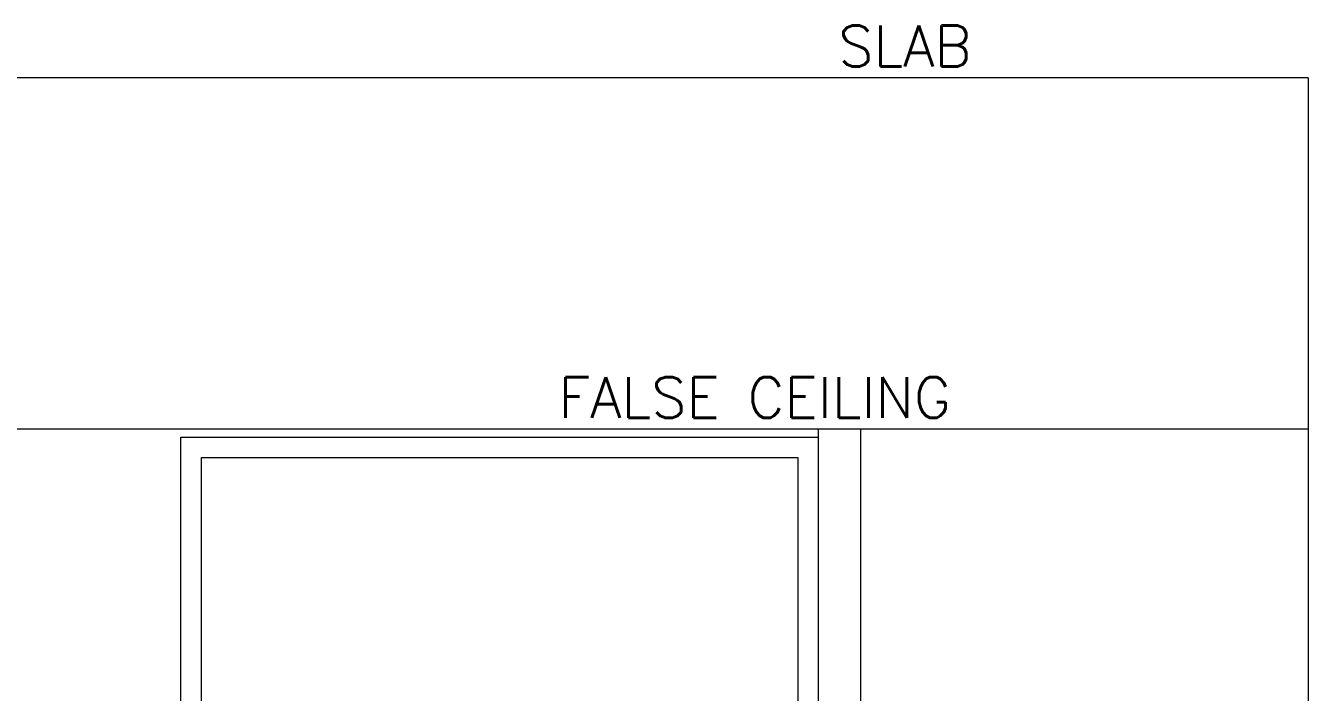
# Model space of a CAD drawing. Extents: x 3552052 to 4102982, y -707811 to -630695.
# Drawn here: x 3654642 to 3657782, y -698190 to -696558 of the extents above; entities that cross this region are included whole.
import ezdxf

# ---------------------------------------------------------------- set-up
doc = ezdxf.new("R2010")
doc.units = 0
doc.header["$LTSCALE"] = 6
doc.header["$MEASUREMENT"] = 0
for name, color, linetype, lineweight in [('ELE-SOCKET NMBERING', 7, 'CONTINUOUS', 9), ('EQP', 6, 'CONTINUOUS', 0), ('MEP_HVAC_RA_DUCT', 1, 'CONTINUOUS', 0), ('SECTION', 251, 'CONTINUOUS', 0)]:
    doc.layers.add(name, color=color, linetype=linetype, lineweight=lineweight)
doc.styles.add('Annotation', font='tahoma.ttf')

msp = doc.modelspace()

# ---------------------------------------------------------------- linework, layer by layer
at = {"layer": 'EQP', "linetype": 'ByBlock'}
for p, q in [((3657782.2, -697545.7), (3656582.2, -697545.7)), ((3656582.2, -697545.7), (3656582.2, -697565.7))]:
    msp.add_line(p, q, dxfattribs=at)
at = {"layer": 'MEP_HVAC_RA_DUCT', "color": 8, "linetype": 'ByBlock'}
for p, q in [((3657782.2, -696685.7), (3657782.2, -700185.7)), ((3656686.2, -697545.7), (3656686.2, -700185.7))]:
    msp.add_line(p, q, dxfattribs=at)
for points in [[(3657782.2, -696685.7), (3651602.2, -696685.7)], [(3657782.2, -697545.7), (3651602.2, -697545.7)]]:
    msp.add_lwpolyline(points, dxfattribs=at)
at = {"layer": 'SECTION', "color": 5, "ltscale": 500}
for points in [[(3655022.2, -697565.7), (3656582.2, -697565.7), (3656582.2, -699365.7), (3655022.2, -699365.7)], [(3655072.2, -697615.7), (3656532.2, -697615.7), (3656532.2, -699315.7), (3655072.2, -699315.7)]]:
    msp.add_lwpolyline(points, close=True, dxfattribs=at)

# ---------------------------------------------------------------- texts
at = {"layer": 'ELE-SOCKET NMBERING', "color": 0, "char_height": 100.004, "width": 2358.602, "attachment_point": 1, "style": 'Annotation'}
for s, insert in [('{\\Fromans|c0;SLAB}', (3656631.6, -696558.3)), ('{\\Fromans|c0;FALSE CEILING }', (3655946.7, -697418.3))]:
    msp.add_mtext(s, dxfattribs=dict(at, insert=insert))

doc.saveas('drawing.dxf')
